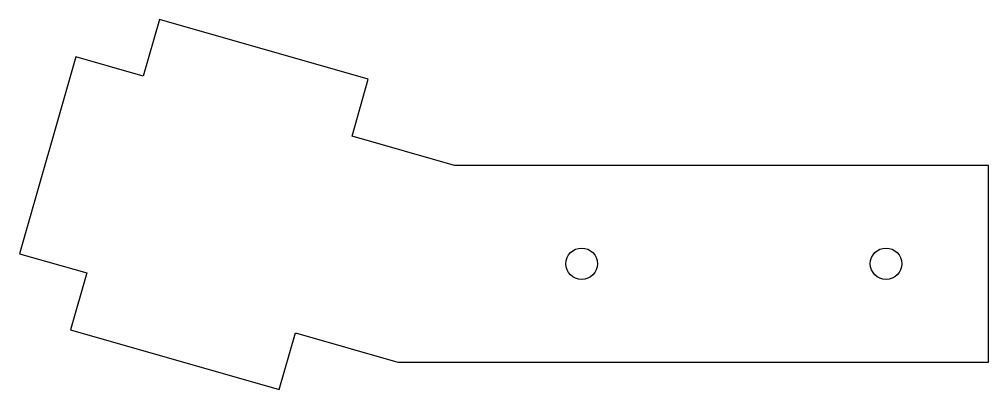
# Model space of a CAD drawing. Header units: millimetres. Extents: x -96 to 150, y -7 to 87.
import ezdxf

# ---------------------------------------------------------------- set-up
doc = ezdxf.new("R2010")
doc.units = ezdxf.units.MM
doc.layers.add('CUTOUTS', color=1, linetype='CONTINUOUS')
doc.layers.add('PERIMETER', color=5, linetype='CONTINUOUS')

msp = doc.modelspace()

# ---------------------------------------------------------------- linework, layer by layer
at = {"layer": 'CUTOUTS'}
for centre in [(46.66, 25), (123.96, 25)]:
    msp.add_circle(centre, 4, dxfattribs=at)
at = {"layer": 'PERIMETER'}
msp.add_lwpolyline([(150, 50), (14.34, 50), (-11.66, 57.45), (-7.52, 71.87), (-60.57, 87.08), (-64.7, 72.66), (-81.79, 77.56), (-96.13, 27.56), (-79.04, 22.66), (-83.18, 8.25), (-30.13, -6.97), (-25.99, 7.45), (0, 0), (150, 0)], close=True, dxfattribs=at)

doc.saveas('drawing.dxf')
